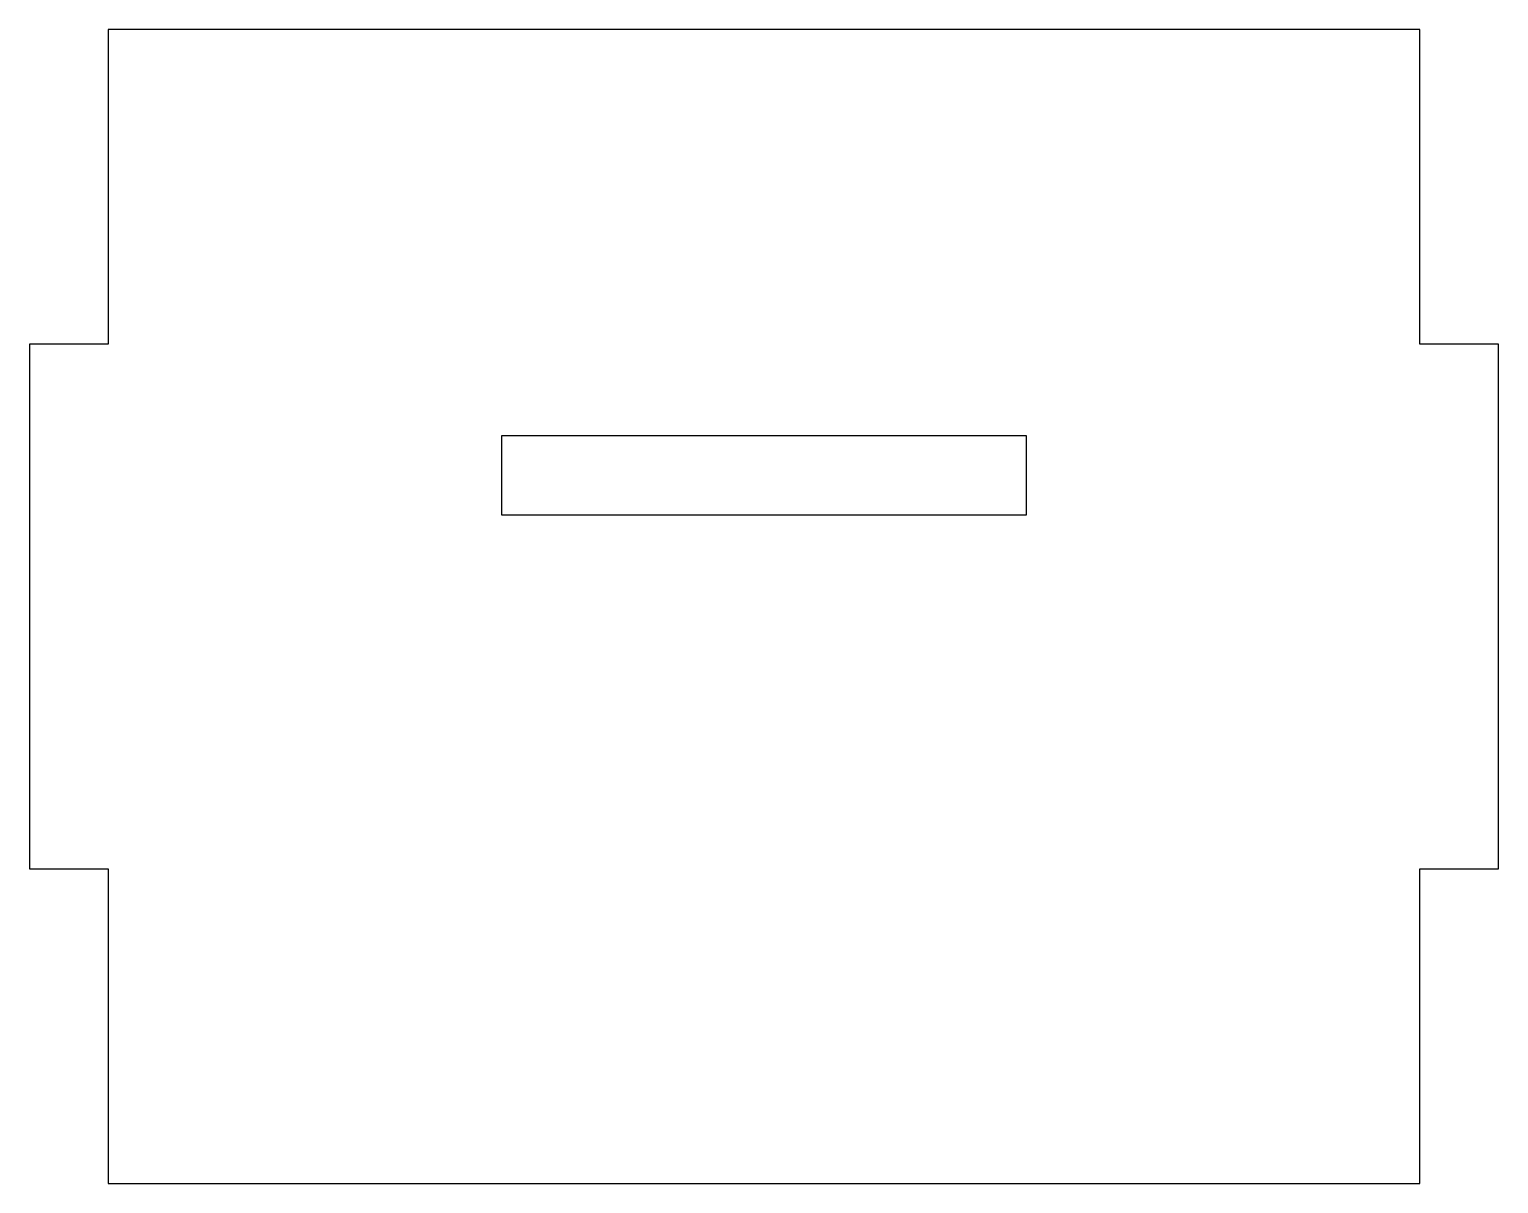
# Model space of a CAD drawing. Header units: millimetres. Extents: x -3 to 53, y 0 to 44.
import ezdxf

# ---------------------------------------------------------------- set-up
doc = ezdxf.new("R2010")
doc.units = ezdxf.units.MM

msp = doc.modelspace()

# ---------------------------------------------------------------- linework, layer by layer
at = {"color": 7, "linetype": 'Continuous', "lineweight": 25}
for p, q in [((50, 44), (0, 44)), ((0, 44), (0, 32)), ((50, 32), (50, 44)), ((0, 32), (-3, 32)), ((-3, 32), (-3, 12)), ((53, 32), (50, 32)), ((53, 12), (53, 32)), ((15, 28.5), (15, 25.5)), ((35, 28.5), (15, 28.5)), ((35, 25.5), (35, 28.5)), ((15, 25.5), (35, 25.5)), ((-3, 12), (0, 12)), ((0, 12), (0, 0)), ((50, 0), (50, 12)), ((50, 12), (53, 12)), ((0, 0), (50, 0))]:
    msp.add_line(p, q, dxfattribs=at)

doc.saveas('drawing.dxf')
